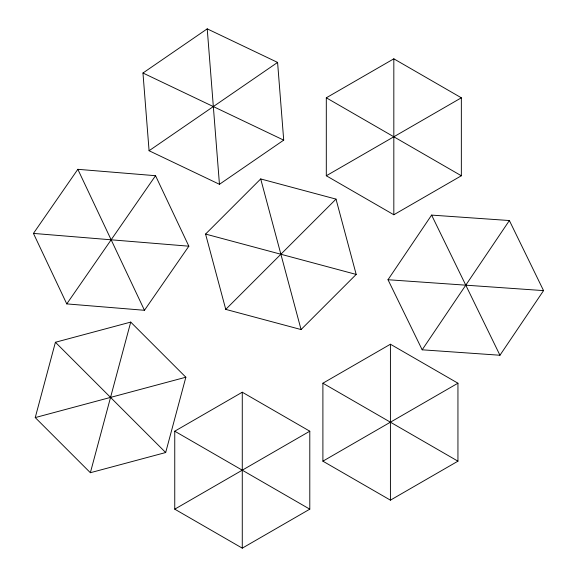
<?xml version="1.0" encoding="UTF-8"?>
<svg xmlns="http://www.w3.org/2000/svg" width="577" height="577" viewBox="0 0 577 577"><rect width="100%" height="100%" fill="white"/><g stroke="black" fill="none" stroke-linecap="round" stroke-linejoin="round"><path stroke-width="0.87" d="M35.24 417.582L55.414 342.269L130.727 322.096L185.859 377.221L165.678 452.534L90.365 472.714L35.24 417.582L185.859 377.221M90.365 472.714L130.727 322.096M388.004 279.73L431.603 215.098L509.376 220.537L543.556 290.613L499.956 355.244L422.176 349.806L388.004 279.73L543.556 290.613M422.176 349.806L509.376 220.537M33.444 233.411L77.83 169.313L155.538 175.704L188.852 246.191L144.466 310.289L66.766 303.899L33.444 233.411L188.852 246.191M66.766 303.899L155.538 175.704M205.571 234.067L260.703 178.935L336.009 199.115L356.189 274.428L301.064 329.554L225.751 309.38L205.571 234.067L356.189 274.428M225.751 309.38L336.009 199.115M142.966 73.012L207.222 28.85L277.587 62.417L283.711 140.139L219.455 184.301L149.082 150.734L142.966 73.012L283.711 140.139M149.082 150.734L277.587 62.417M326.308 97.801L393.824 58.818L461.348 97.801L461.348 175.769L393.824 214.752L326.308 175.769L326.308 97.801L461.348 175.769M326.308 175.769L461.348 97.801M174.752 431.199L242.275 392.216L309.791 431.199L309.791 509.166L242.275 548.15L174.752 509.166L174.752 431.199L309.791 509.166M322.896 383.207L390.42 344.224L457.943 383.207L457.943 461.174L390.42 500.158L322.896 461.174L322.896 383.207L457.943 461.174M174.752 509.166L309.791 431.199M322.896 461.174L457.943 383.207M55.414 342.269L165.678 452.534M431.603 215.098L499.956 355.244M77.83 169.313L144.466 310.289M260.703 178.935L301.064 329.554M207.222 28.85L219.455 184.301M393.824 58.818L393.824 214.752M390.42 344.224L390.42 500.158M242.275 392.216L242.275 548.15"/></g></svg>
